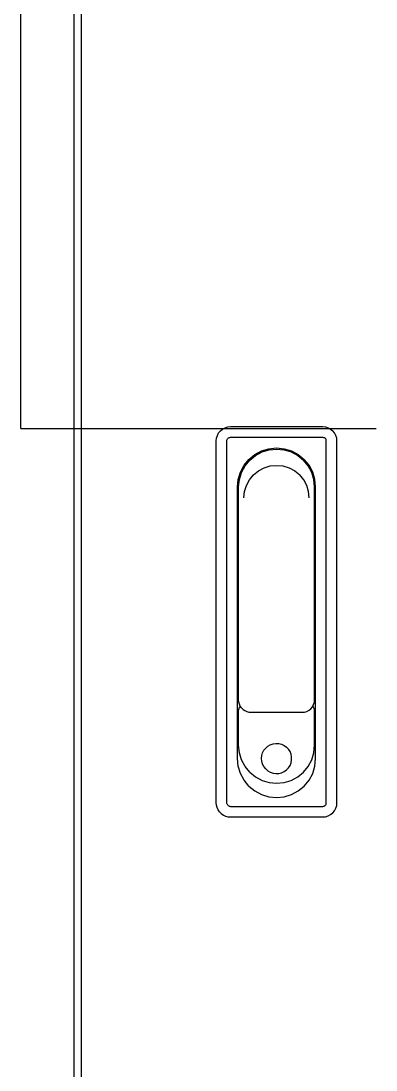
# Model space of a CAD drawing. Extents: x 431547 to 432141, y 118589 to 119430.
# Drawn here: x 431619.483 to 431621.019, y 119091.344 to 119095.884 of the extents above; entities that cross this region are included whole.
import ezdxf

# ---------------------------------------------------------------- set-up
doc = ezdxf.new("R2010")
doc.units = 0
doc.header["$LTSCALE"] = 300
doc.header["$MEASUREMENT"] = 0
doc.layers.add('1', color=7, linetype='CONTINUOUS')

msp = doc.modelspace()

# ---------------------------------------------------------------- linework, layer by layer
at = {"layer": '1'}
for p, q in [((431619.7135, 119087.2175), (431619.7135, 119099.5018)), ((431619.7442, 119087.2635), (431619.7442, 119099.4557)), ((431619.4831, 119094.1207), (431619.4831, 119097.9663)), ((431619.4831, 119094.1207), (431619.7135, 119094.1207)), ((431620.3457, 119094.11), (431620.355, 119094.1177)), ((431620.355, 119094.1177), (431620.3656, 119094.1233)), ((431620.3656, 119094.1233), (431620.3771, 119094.1268)), ((431620.3771, 119094.1268), (431620.3891, 119094.128)), ((431620.3891, 119094.128), (431620.7884, 119094.128)), ((431620.7884, 119094.128), (431620.8003, 119094.1268)), ((431620.8003, 119094.1268), (431620.8119, 119094.1233)), ((431620.8119, 119094.1233), (431620.8225, 119094.1177)), ((431620.8225, 119094.1177), (431620.8318, 119094.11)), ((431620.3277, 119094.0666), (431620.3289, 119094.0786)), ((431620.3277, 119092.5003), (431620.3277, 119094.0666)), ((431620.3289, 119094.0786), (431620.3324, 119094.0901)), ((431620.3324, 119094.0901), (431620.338, 119094.1007)), ((431620.338, 119094.1007), (431620.3457, 119094.11)), ((431620.3738, 119094.0666), (431620.3741, 119094.0696)), ((431620.3738, 119092.5003), (431620.3738, 119094.0666)), ((431620.3741, 119094.0696), (431620.3749, 119094.0725)), ((431620.3749, 119094.0725), (431620.3763, 119094.0751)), ((431620.3763, 119094.0751), (431620.3783, 119094.0774)), ((431620.3783, 119094.0774), (431620.3806, 119094.0793)), ((431620.3806, 119094.0793), (431620.3832, 119094.0808)), ((431620.3832, 119094.0808), (431620.3861, 119094.0816)), ((431620.3861, 119094.0816), (431620.3891, 119094.0819)), ((431620.3891, 119094.0819), (431620.7884, 119094.0819)), ((431620.7884, 119094.0819), (431620.7914, 119094.0816)), ((431620.7914, 119094.0816), (431620.7942, 119094.0808)), ((431620.7942, 119094.0808), (431620.7969, 119094.0793)), ((431620.7969, 119094.0793), (431620.7992, 119094.0774)), ((431620.8011, 119094.0751), (431620.7992, 119094.0774)), ((431620.8025, 119094.0725), (431620.8011, 119094.0751)), ((431620.8034, 119094.0696), (431620.8025, 119094.0725)), ((431620.8037, 119094.0666), (431620.8034, 119094.0696)), ((431620.8037, 119092.5003), (431620.8037, 119094.0666)), ((431620.8394, 119094.1007), (431620.8318, 119094.11)), ((431620.8451, 119094.0901), (431620.8394, 119094.1007)), ((431620.8486, 119094.0786), (431620.8451, 119094.0901)), ((431620.8498, 119094.0666), (431620.8486, 119094.0786)), ((431620.8498, 119092.5003), (431620.8498, 119094.0666)), ((431620.4949, 119094.0074), (431620.5241, 119094.023)), ((431620.5241, 119094.023), (431620.5558, 119094.0326)), ((431620.5259, 119094.0188), (431620.5567, 119094.0281)), ((431620.5558, 119094.0326), (431620.5887, 119094.0359)), ((431620.5567, 119094.0281), (431620.5887, 119094.0313)), ((431620.5887, 119094.0359), (431620.6217, 119094.0326)), ((431620.5887, 119094.0313), (431620.6208, 119094.0281)), ((431620.6208, 119094.0281), (431620.6516, 119094.0188)), ((431620.6217, 119094.0326), (431620.6534, 119094.023)), ((431620.6534, 119094.023), (431620.6826, 119094.0074)), ((431620.4483, 119093.9608), (431620.4693, 119093.9864)), ((431620.4521, 119093.9582), (431620.4726, 119093.9831)), ((431620.4693, 119093.9864), (431620.4949, 119094.0074)), ((431620.4726, 119093.9831), (431620.4975, 119094.0036)), ((431620.4975, 119094.0036), (431620.5259, 119094.0188)), ((431620.6516, 119094.0188), (431620.68, 119094.0036)), ((431620.68, 119094.0036), (431620.7049, 119093.9831)), ((431620.6826, 119094.0074), (431620.7082, 119093.9864)), ((431620.7253, 119093.9582), (431620.7049, 119093.9831)), ((431620.7292, 119093.9608), (431620.7082, 119093.9864)), ((431620.4231, 119093.8999), (431620.4327, 119093.9316)), ((431620.4276, 119093.899), (431620.4369, 119093.9298)), ((431620.4327, 119093.9316), (431620.4483, 119093.9608)), ((431620.4369, 119093.9298), (431620.4521, 119093.9582)), ((431620.4888, 119093.9193), (431620.5102, 119093.9368)), ((431620.5102, 119093.9368), (431620.5347, 119093.9499)), ((431620.5347, 119093.9499), (431620.5612, 119093.9579)), ((431620.5612, 119093.9579), (431620.5887, 119093.9606)), ((431620.5887, 119093.9606), (431620.6163, 119093.9579)), ((431620.6163, 119093.9579), (431620.6428, 119093.9499)), ((431620.6428, 119093.9499), (431620.6672, 119093.9368)), ((431620.6672, 119093.9368), (431620.6886, 119093.9193)), ((431620.7405, 119093.9298), (431620.7253, 119093.9582)), ((431620.7448, 119093.9316), (431620.7292, 119093.9608)), ((431620.7499, 119093.899), (431620.7405, 119093.9298)), ((431620.7544, 119093.8999), (431620.7448, 119093.9316)), ((431620.4198, 119093.867), (431620.4231, 119093.8999)), ((431620.4244, 119093.867), (431620.4276, 119093.899)), ((431620.4582, 119093.8734), (431620.4713, 119093.8978)), ((431620.4713, 119093.8978), (431620.4888, 119093.9193)), ((431620.7062, 119093.8978), (431620.6886, 119093.9193)), ((431620.7193, 119093.8734), (431620.7062, 119093.8978)), ((431620.753, 119093.867), (431620.7499, 119093.899)), ((431620.7576, 119093.867), (431620.7544, 119093.8999)), ((431620.4198, 119092.6923), (431620.4198, 119093.867)), ((431620.4244, 119092.9456), (431620.4244, 119093.867)), ((431620.4475, 119093.8194), (431620.4502, 119093.8469)), ((431620.4502, 119093.8469), (431620.4582, 119093.8734)), ((431620.7273, 119093.8469), (431620.7193, 119093.8734)), ((431620.73, 119093.8194), (431620.7273, 119093.8469)), ((431620.753, 119092.9456), (431620.753, 119093.867)), ((431620.7576, 119092.6923), (431620.7576, 119093.867)), ((431620.4253, 119092.9363), (431620.4244, 119092.9456)), ((431620.4277, 119092.9273), (431620.4253, 119092.9363)), ((431620.7489, 119092.9251), (431620.752, 119092.9352)), ((431620.752, 119092.9352), (431620.753, 119092.9456)), ((431620.4244, 119092.898), (431620.4249, 119092.9035)), ((431620.4244, 119092.7491), (431620.4244, 119092.898)), ((431620.4249, 119092.9035), (431620.4264, 119092.9088)), ((431620.4264, 119092.9088), (431620.4288, 119092.9137)), ((431620.4316, 119092.9188), (431620.4277, 119092.9273)), ((431620.4288, 119092.9137), (431620.432, 119092.9182)), ((431620.437, 119092.9111), (431620.4316, 119092.9188)), ((431620.4436, 119092.9045), (431620.437, 119092.9111)), ((431620.4436, 119092.9045), (431620.4513, 119092.8991)), ((431620.4513, 119092.8991), (431620.4598, 119092.8951)), ((431620.4598, 119092.8951), (431620.4688, 119092.8927)), ((431620.4688, 119092.8927), (431620.4782, 119092.8919)), ((431620.4782, 119092.8919), (431620.6993, 119092.8919)), ((431620.6993, 119092.8919), (431620.7098, 119092.8929)), ((431620.7098, 119092.8929), (431620.7199, 119092.896)), ((431620.7199, 119092.896), (431620.7292, 119092.9009)), ((431620.7292, 119092.9009), (431620.7373, 119092.9076)), ((431620.7373, 119092.9076), (431620.744, 119092.9158)), ((431620.744, 119092.9158), (431620.7489, 119092.9251)), ((431620.7487, 119092.9137), (431620.7455, 119092.9182)), ((431620.7511, 119092.9088), (431620.7487, 119092.9137)), ((431620.7525, 119092.9035), (431620.7511, 119092.9088)), ((431620.753, 119092.898), (431620.7525, 119092.9035)), ((431620.753, 119092.7491), (431620.753, 119092.898)), ((431620.4276, 119092.717), (431620.4244, 119092.7491)), ((431620.5509, 119092.7454), (431620.5616, 119092.7516)), ((431620.5616, 119092.7516), (431620.5733, 119092.7557)), ((431620.5733, 119092.7557), (431620.5856, 119092.7575)), ((431620.5856, 119092.7575), (431620.598, 119092.7569)), ((431620.598, 119092.7569), (431620.6101, 119092.7539)), ((431620.6101, 119092.7539), (431620.6214, 119092.7488)), ((431620.6214, 119092.7488), (431620.6315, 119092.7416)), ((431620.7499, 119092.717), (431620.753, 119092.7491)), ((431620.4369, 119092.6862), (431620.4276, 119092.717)), ((431620.5235, 119092.6923), (431620.5247, 119092.7046)), ((431620.5247, 119092.7046), (431620.5281, 119092.7165)), ((431620.5281, 119092.7165), (431620.5338, 119092.7276)), ((431620.5338, 119092.7276), (431620.5415, 119092.7373)), ((431620.5415, 119092.7373), (431620.5509, 119092.7454)), ((431620.64, 119092.7326), (431620.6315, 119092.7416)), ((431620.6467, 119092.7222), (431620.64, 119092.7326)), ((431620.6514, 119092.7107), (431620.6467, 119092.7222)), ((431620.6537, 119092.6985), (431620.6514, 119092.7107)), ((431620.7405, 119092.6862), (431620.7499, 119092.717)), ((431620.4231, 119092.6593), (431620.4198, 119092.6923)), ((431620.4327, 119092.6276), (431620.4231, 119092.6593)), ((431620.4521, 119092.6578), (431620.4369, 119092.6862)), ((431620.5247, 119092.6799), (431620.5235, 119092.6923)), ((431620.5281, 119092.668), (431620.5247, 119092.6799)), ((431620.5338, 119092.657), (431620.5281, 119092.668)), ((431620.64, 119092.6519), (431620.6467, 119092.6624)), ((431620.6467, 119092.6624), (431620.6514, 119092.6739)), ((431620.6514, 119092.6739), (431620.6537, 119092.6861)), ((431620.6537, 119092.6861), (431620.6537, 119092.6985)), ((431620.7253, 119092.6578), (431620.7405, 119092.6862)), ((431620.7448, 119092.6276), (431620.7544, 119092.6593)), ((431620.7544, 119092.6593), (431620.7576, 119092.6923)), ((431620.4483, 119092.5984), (431620.4327, 119092.6276)), ((431620.4726, 119092.6329), (431620.4521, 119092.6578)), ((431620.4726, 119092.6329), (431620.4975, 119092.6125)), ((431620.5415, 119092.6472), (431620.5338, 119092.657)), ((431620.5415, 119092.6472), (431620.5509, 119092.6391)), ((431620.5509, 119092.6391), (431620.5616, 119092.6329)), ((431620.5616, 119092.6329), (431620.5733, 119092.6289)), ((431620.5733, 119092.6289), (431620.5856, 119092.6271)), ((431620.5856, 119092.6271), (431620.598, 119092.6277)), ((431620.598, 119092.6277), (431620.6101, 119092.6306)), ((431620.6101, 119092.6306), (431620.6214, 119092.6358)), ((431620.6214, 119092.6358), (431620.6315, 119092.643)), ((431620.6315, 119092.643), (431620.64, 119092.6519)), ((431620.68, 119092.6125), (431620.7049, 119092.6329)), ((431620.7049, 119092.6329), (431620.7253, 119092.6578)), ((431620.7292, 119092.5984), (431620.7448, 119092.6276)), ((431620.4693, 119092.5728), (431620.4483, 119092.5984)), ((431620.4693, 119092.5728), (431620.4949, 119092.5518)), ((431620.4975, 119092.6125), (431620.5259, 119092.5973)), ((431620.5259, 119092.5973), (431620.5567, 119092.5879)), ((431620.5567, 119092.5879), (431620.5887, 119092.5848)), ((431620.5887, 119092.5848), (431620.6208, 119092.5879)), ((431620.6208, 119092.5879), (431620.6516, 119092.5973)), ((431620.6516, 119092.5973), (431620.68, 119092.6125)), ((431620.6826, 119092.5518), (431620.7082, 119092.5728)), ((431620.7082, 119092.5728), (431620.7292, 119092.5984)), ((431620.4949, 119092.5518), (431620.5241, 119092.5362)), ((431620.5241, 119092.5362), (431620.5558, 119092.5266)), ((431620.5558, 119092.5266), (431620.5887, 119092.5234)), ((431620.5887, 119092.5234), (431620.6217, 119092.5266)), ((431620.6217, 119092.5266), (431620.6534, 119092.5362)), ((431620.6534, 119092.5362), (431620.6826, 119092.5518)), ((431620.3286, 119092.4897), (431620.3277, 119092.5003)), ((431620.3314, 119092.4793), (431620.3286, 119092.4897)), ((431620.3359, 119092.4696), (431620.3314, 119092.4793)), ((431620.374, 119092.4977), (431620.3738, 119092.5003)), ((431620.3747, 119092.4951), (431620.374, 119092.4977)), ((431620.3758, 119092.4927), (431620.3747, 119092.4951)), ((431620.3774, 119092.4905), (431620.3758, 119092.4927)), ((431620.3792, 119092.4886), (431620.3774, 119092.4905)), ((431620.3792, 119092.4886), (431620.3814, 119092.487)), ((431620.3814, 119092.487), (431620.3839, 119092.4859)), ((431620.3839, 119092.4859), (431620.3864, 119092.4852)), ((431620.3864, 119092.4852), (431620.3891, 119092.485)), ((431620.3891, 119092.485), (431620.7884, 119092.485)), ((431620.7884, 119092.485), (431620.7914, 119092.4853)), ((431620.7914, 119092.4853), (431620.7942, 119092.4861)), ((431620.7942, 119092.4861), (431620.7969, 119092.4876)), ((431620.7969, 119092.4876), (431620.7992, 119092.4895)), ((431620.7992, 119092.4895), (431620.8011, 119092.4918)), ((431620.8011, 119092.4918), (431620.8025, 119092.4945)), ((431620.8025, 119092.4945), (431620.8034, 119092.4973)), ((431620.8034, 119092.4973), (431620.8037, 119092.5003)), ((431620.8394, 119092.4662), (431620.8451, 119092.4768)), ((431620.8451, 119092.4768), (431620.8486, 119092.4883)), ((431620.8486, 119092.4883), (431620.8498, 119092.5003)), ((431620.3421, 119092.4608), (431620.3359, 119092.4696)), ((431620.3496, 119092.4533), (431620.3421, 119092.4608)), ((431620.3496, 119092.4533), (431620.3584, 119092.4471)), ((431620.3584, 119092.4471), (431620.3681, 119092.4426)), ((431620.3681, 119092.4426), (431620.3785, 119092.4398)), ((431620.3785, 119092.4398), (431620.3891, 119092.4389)), ((431620.3891, 119092.4389), (431620.7884, 119092.4389)), ((431620.7884, 119092.4389), (431620.8003, 119092.4401)), ((431620.8003, 119092.4401), (431620.8119, 119092.4436)), ((431620.8119, 119092.4436), (431620.8225, 119092.4493)), ((431620.8225, 119092.4493), (431620.8318, 119092.4569)), ((431620.8318, 119092.4569), (431620.8394, 119092.4662))]:
    msp.add_line(p, q, dxfattribs=at)
at = {"layer": '1', "ltscale": 0.5}
msp.add_line((431619.7135, 119094.1207), (431621.0187, 119094.1207), dxfattribs=at)

doc.saveas('drawing.dxf')
